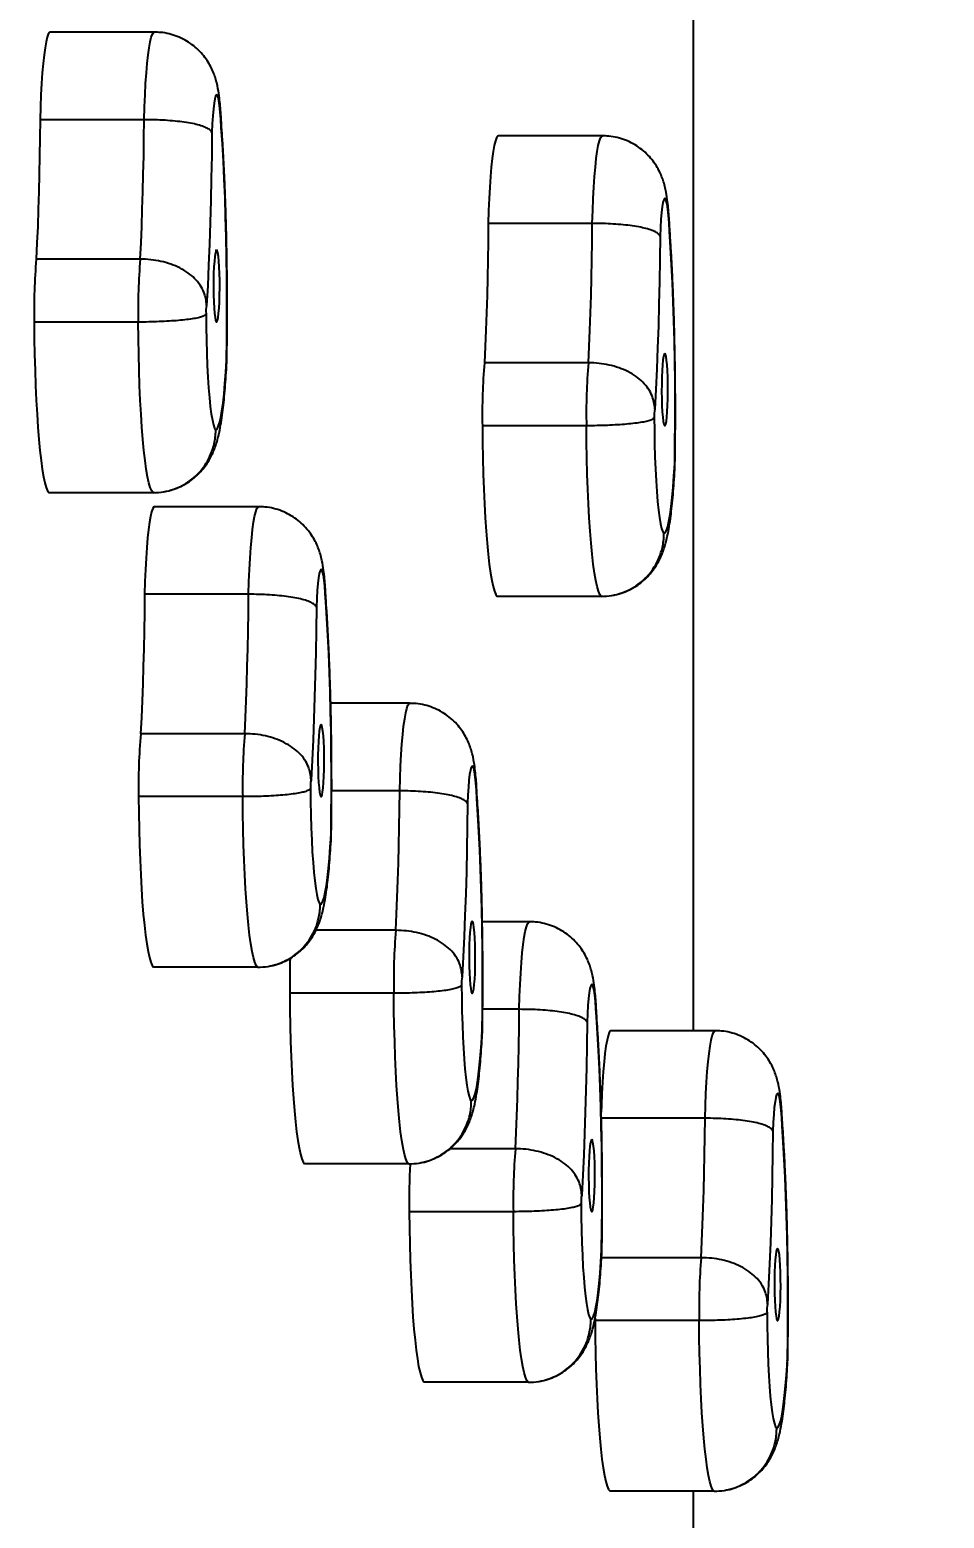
# Model space of a CAD drawing. Header units: millimetres. Extents: x -5052 to 3913, y -2721 to 2583.
# Drawn here: x 2254.9 to 2473.8, y -393.8 to -37.4 of the extents above; entities that cross this region are included whole.
import ezdxf

# ---------------------------------------------------------------- set-up
doc = ezdxf.new("R2010")
doc.units = ezdxf.units.MM
for name, color, linetype in [('DIKOM_ОБЪЕКТ', 7, 'Continuous'), ('DIKOM_РАЗМЕР_ЗОНА', 7, 'Continuous'), ('DIKOM_РАЗМЕР_ОБЪЕКТА', 7, 'Continuous')]:
    doc.layers.add(name, color=color, linetype=linetype)
doc.styles.add('style1', font='arial.ttf', dxfattribs={"width": 0.8})
doc.dimstyles.new('1-50', dxfattribs={"dimtxt": 300, "dimasz": 200, "dimexe": 100, "dimexo": 0, "dimgap": 100, "dimtad": 1, "dimdec": 0, "dimtxsty": 'style1', "dimcen": 0, "dimclrd": 7, "dimclre": 7, "dimadec": 1, "dimazin": 2, "dimtfac": 1, "dimtdec": 0, "dimtmove": 0, "dimatfit": 3, "dimfxl": 0, "dimlwd": 25, "dimlwe": 18, "dimarcsym": 0})

# ---------------------------------------------------------------- blocks, each defined once
blk = doc.blocks.new('*D2')
at = {"layer": 'Defpoints', "color": 0, "transparency": 16777216}
for p in [(455.84, 1082.67), (2412.71, -630.26), (3072.2, -630.26)]:
    blk.add_point(p, dxfattribs=at)
at = {"layer": 'DIKOM_РАЗМЕР_ОБЪЕКТА', "color": 7, "lineweight": 18, "transparency": 16777216}
for p, q in [((455.84, 1082.67), (3172.2, 1082.67)), ((2412.71, -630.26), (3172.2, -630.26))]:
    blk.add_line(p, q, dxfattribs=at)
at = {"layer": 'DIKOM_РАЗМЕР_ОБЪЕКТА', "color": 7, "lineweight": 25, "transparency": 16777216}
blk.add_line((3072.2, 882.67), (3072.2, -430.26), dxfattribs=at)
at = {"layer": 'DIKOM_РАЗМЕР_ОБЪЕКТА', "color": 7, "transparency": 16777216}
for points in [[(3038.87, 882.67), (3105.54, 882.67), (3072.2, 1082.67)], [(3038.87, -430.26), (3105.54, -430.26), (3072.2, -630.26)]]:
    blk.add_solid(points, dxfattribs=at)
at = {"layer": 'DIKOM_РАЗМЕР_ОБЪЕКТА', "color": 0, "transparency": 16777216, "insert": (2819.03, 226.21), "char_height": 300, "attachment_point": 5, "rotation": 90, "style": 'style1'}
blk.add_mtext('1700', dxfattribs=at)
blk = doc.blocks.new('*D3')
at = {"layer": 'Defpoints', "color": 0, "transparency": 16777216}
for p in [(-4246.91, 762.04), (3912.71, 255.47), (3912.71, -2621.25)]:
    blk.add_point(p, dxfattribs=at)
at = {"layer": 'DIKOM_РАЗМЕР_ЗОНА', "color": 7, "lineweight": 18, "transparency": 16777216}
for p, q in [((-4246.91, 762.04), (-4246.91, -2721.25)), ((3912.71, 255.47), (3912.71, -2721.25))]:
    blk.add_line(p, q, dxfattribs=at)
at = {"layer": 'DIKOM_РАЗМЕР_ЗОНА', "color": 7, "lineweight": 25, "transparency": 16777216}
blk.add_line((-4046.91, -2621.25), (3712.71, -2621.25), dxfattribs=at)
at = {"layer": 'DIKOM_РАЗМЕР_ЗОНА', "color": 7, "transparency": 16777216}
for points in [[(-4046.91, -2587.91), (-4046.91, -2654.58), (-4246.91, -2621.25)], [(3712.71, -2587.91), (3712.71, -2654.58), (3912.71, -2621.25)]]:
    blk.add_solid(points, dxfattribs=at)
at = {"layer": 'DIKOM_РАЗМЕР_ЗОНА', "color": 0, "transparency": 16777216, "insert": (-167.1, -2368.08), "char_height": 300, "attachment_point": 5, "style": 'style1'}
blk.add_mtext('8160', dxfattribs=at)

msp = doc.modelspace()

# ---------------------------------------------------------------- linework, layer by layer
at = {"layer": 'DIKOM_ОБЪЕКТ'}
for p, q in [((2413.79, -277.07), (2413.79, 0.2)), ((2284.74, -37.93), (2259.83, -37.93)), ((2282.31, -58.89), (2257.4, -58.89)), ((2392.01, -62.76), (2367.1, -62.76)), ((2389.58, -83.72), (2364.67, -83.72)), ((2281.38, -92.29), (2256.48, -92.29)), ((2280.9, -107.36), (2255.99, -107.36)), ((2388.65, -117.12), (2363.75, -117.12)), ((2388.17, -132.19), (2363.27, -132.19)), ((2284.47, -148.22), (2259.56, -148.22)), ((2284.5, -148.18), (2284.94, -148.18)), ((2309.74, -151.59), (2284.84, -151.59)), ((2307.31, -172.55), (2282.41, -172.55)), ((2391.74, -173.06), (2366.83, -173.06)), ((2391.78, -173.02), (2392.21, -173.02)), ((2345.91, -198.67), (2326.97, -198.67)), ((2306.39, -205.95), (2281.48, -205.95)), ((2343.48, -219.64), (2327.2, -219.64)), ((2305.9, -221.02), (2281, -221.02)), ((2342.55, -253.03), (2323.43, -253.03)), ((2374.52, -250.98), (2363.24, -250.98)), ((2309.47, -261.89), (2284.57, -261.89)), ((2309.51, -261.84), (2309.95, -261.84)), ((2342.07, -268.11), (2317.16, -268.11)), ((2372.09, -271.95), (2363.33, -271.95)), ((2419, -277.07), (2394.09, -277.07)), ((2416.57, -298.04), (2391.66, -298.04)), ((2371.17, -305.34), (2355.51, -305.34)), ((2345.64, -308.97), (2320.73, -308.97)), ((2345.67, -308.93), (2346.11, -308.93)), ((2370.68, -320.42), (2345.78, -320.42)), ((2415.64, -331.43), (2391.79, -331.43)), ((2390.24, -345.93), (2390.25, -346.51)), ((2415.16, -346.51), (2390.25, -346.51)), ((2374.25, -361.28), (2349.35, -361.28)), ((2374.29, -361.24), (2374.73, -361.24)), ((2418.72, -387.37), (2393.82, -387.37)), ((2413.79, -558.81), (2413.79, -387.37)), ((2418.76, -387.33), (2419.2, -387.33))]:
    msp.add_line(p, q, dxfattribs=at)
at = {"layer": 'DIKOM_ОБЪЕКТ', "flags": 128}
for points in [[(2259.83, -37.93), (2259.66, -37.99), (2259.38, -38.39), (2259.11, -39.14), (2258.84, -40.23), (2258.59, -41.65), (2258.36, -43.38), (2258.14, -45.4), (2257.94, -47.69), (2257.77, -50.22), (2257.62, -52.95), (2257.5, -55.85), (2257.4, -58.89)], [(2282.31, -58.89), (2282.4, -55.85), (2282.52, -52.95), (2282.67, -50.22), (2282.85, -47.69), (2283.04, -45.4), (2283.26, -43.38), (2283.5, -41.65), (2283.75, -40.23), (2284.01, -39.14), (2284.29, -38.39), (2284.57, -37.99), (2284.74, -37.93)], [(2300.77, -60.73), (2300.67, -58.74), (2300.54, -56.98), (2300.38, -55.49), (2300.21, -54.32), (2300.02, -53.49), (2299.82, -53.02), (2299.62, -52.94), (2299.42, -53.24), (2299.23, -53.92), (2299.05, -54.95), (2298.88, -56.31), (2298.74, -57.96), (2298.63, -59.86), (2298.54, -61.95)], [(2257.4, -58.89), (2257.36, -63.28), (2257.3, -67.64), (2257.21, -71.94), (2257.1, -76.19), (2256.98, -80.36), (2256.83, -84.44), (2256.66, -88.42), (2256.48, -92.29)], [(2281.38, -92.29), (2281.57, -88.42), (2281.74, -84.44), (2281.88, -80.36), (2282.01, -76.19), (2282.12, -71.94), (2282.2, -67.64), (2282.27, -63.28), (2282.31, -58.89)], [(2298.54, -61.95), (2298.48, -67.45), (2298.38, -72.89), (2298.26, -78.26), (2298.12, -83.54), (2297.94, -88.71), (2297.74, -93.76), (2297.52, -98.66), (2297.26, -103.39)], [(2302.04, -116.48), (2302.1, -111.57), (2302.13, -106.63), (2302.13, -101.67), (2302.1, -96.73), (2302.04, -91.82), (2301.95, -86.98), (2301.82, -82.24), (2301.67, -77.6), (2301.49, -73.11), (2301.28, -68.79), (2301.04, -64.65), (2300.77, -60.73)], [(2367.1, -62.76), (2366.93, -62.82), (2366.65, -63.22), (2366.38, -63.97), (2366.12, -65.06), (2365.86, -66.48), (2365.63, -68.21), (2365.41, -70.24), (2365.21, -72.52), (2365.04, -75.05), (2364.89, -77.78), (2364.77, -80.68), (2364.67, -83.72)], [(2389.58, -83.72), (2389.67, -80.68), (2389.79, -77.78), (2389.94, -75.05), (2390.12, -72.52), (2390.31, -70.24), (2390.53, -68.21), (2390.77, -66.48), (2391.02, -65.06), (2391.29, -63.97), (2391.56, -63.22), (2391.84, -62.82), (2392.01, -62.76)], [(2408.05, -85.56), (2407.94, -83.58), (2407.81, -81.81), (2407.66, -80.32), (2407.48, -79.15), (2407.29, -78.32), (2407.1, -77.86), (2406.89, -77.77), (2406.69, -78.08), (2406.5, -78.75), (2406.32, -79.78), (2406.16, -81.14), (2406.01, -82.8), (2405.9, -84.69), (2405.81, -86.78)], [(2364.67, -83.72), (2364.63, -88.11), (2364.57, -92.47), (2364.48, -96.77), (2364.38, -101.02), (2364.25, -105.19), (2364.1, -109.27), (2363.94, -113.25), (2363.75, -117.12)], [(2388.65, -117.12), (2388.84, -113.25), (2389.01, -109.27), (2389.15, -105.19), (2389.28, -101.02), (2389.39, -96.77), (2389.47, -92.47), (2389.54, -88.11), (2389.58, -83.72)], [(2405.81, -86.78), (2405.75, -92.28), (2405.65, -97.72), (2405.54, -103.09), (2405.39, -108.37), (2405.21, -113.54), (2405.01, -118.59), (2404.79, -123.49), (2404.54, -128.23)], [(2409.31, -141.31), (2409.37, -136.4), (2409.41, -131.46), (2409.41, -126.5), (2409.38, -121.56), (2409.31, -116.66), (2409.22, -111.82), (2409.1, -107.07), (2408.94, -102.44), (2408.76, -97.95), (2408.55, -93.62), (2408.31, -89.49), (2408.05, -85.56)], [(2299.66, -90.1), (2299.51, -90.27), (2299.36, -90.79), (2299.23, -91.64), (2299.12, -92.78), (2299.02, -94.16), (2298.95, -95.73), (2298.92, -97.42), (2298.91, -99.16), (2298.93, -100.88), (2298.98, -102.52), (2299.07, -104), (2299.17, -105.27), (2299.29, -106.26), (2299.43, -106.95), (2299.58, -107.3), (2299.74, -107.3), (2299.88, -106.95), (2300.02, -106.26), (2300.15, -105.27), (2300.25, -104), (2300.33, -102.52), (2300.39, -100.88), (2300.41, -99.16), (2300.4, -97.42), (2300.36, -95.73), (2300.3, -94.16), (2300.2, -92.78), (2300.09, -91.64), (2299.96, -90.79), (2299.81, -90.27), (2299.66, -90.1)], [(2297.14, -105.34), (2297.17, -108.56), (2297.22, -111.73), (2297.31, -114.81), (2297.42, -117.76), (2297.57, -120.55), (2297.74, -123.13), (2297.93, -125.47), (2298.15, -127.56), (2298.38, -129.35), (2298.64, -130.83), (2298.9, -131.97), (2299.17, -132.78), (2299.45, -133.22)], [(2255.99, -107.36), (2256.03, -111.28), (2256.1, -115.14), (2256.2, -118.92), (2256.33, -122.58), (2256.48, -126.1), (2256.67, -129.44), (2256.88, -132.57), (2257.11, -135.48), (2257.36, -138.14), (2257.64, -140.53), (2257.93, -142.63), (2258.23, -144.41), (2258.55, -145.88), (2258.88, -147), (2259.22, -147.79), (2259.56, -148.22)], [(2284.47, -148.22), (2284.12, -147.79), (2283.79, -147), (2283.46, -145.88), (2283.14, -144.41), (2282.83, -142.63), (2282.54, -140.53), (2282.27, -138.14), (2282.01, -135.48), (2281.78, -132.57), (2281.57, -129.44), (2281.39, -126.1), (2281.23, -122.58), (2281.1, -118.92), (2281.01, -115.14), (2280.94, -111.28), (2280.9, -107.36)], [(2299.45, -133.22), (2299.76, -132.99), (2300.07, -132.41), (2300.36, -131.49), (2300.65, -130.22), (2300.93, -128.63), (2301.19, -126.74), (2301.44, -124.55), (2301.66, -122.09), (2301.86, -119.39), (2302.04, -116.48)], [(2406.93, -114.93), (2406.78, -115.1), (2406.63, -115.63), (2406.5, -116.47), (2406.39, -117.61), (2406.29, -118.99), (2406.23, -120.56), (2406.19, -122.25), (2406.18, -123.99), (2406.2, -125.72), (2406.26, -127.35), (2406.34, -128.83), (2406.44, -130.1), (2406.57, -131.1), (2406.71, -131.78), (2406.86, -132.14), (2407.01, -132.14), (2407.16, -131.78), (2407.3, -131.1), (2407.42, -130.1), (2407.53, -128.83), (2407.61, -127.35), (2407.66, -125.72), (2407.68, -123.99), (2407.67, -122.25), (2407.64, -120.56), (2407.57, -118.99), (2407.48, -117.61), (2407.36, -116.47), (2407.23, -115.63), (2407.08, -115.1), (2406.93, -114.93)], [(2404.41, -130.17), (2404.44, -133.39), (2404.49, -136.56), (2404.58, -139.65), (2404.7, -142.6), (2404.84, -145.38), (2405.01, -147.96), (2405.21, -150.31), (2405.42, -152.39), (2405.66, -154.18), (2405.91, -155.66), (2406.17, -156.8), (2406.44, -157.61), (2406.72, -158.05)], [(2363.27, -132.19), (2363.3, -136.11), (2363.37, -139.98), (2363.47, -143.75), (2363.6, -147.42), (2363.76, -150.93), (2363.94, -154.27), (2364.15, -157.41), (2364.38, -160.32), (2364.63, -162.98), (2364.91, -165.36), (2365.2, -167.46), (2365.5, -169.24), (2365.82, -170.71), (2366.15, -171.84), (2366.49, -172.62), (2366.83, -173.06)], [(2391.74, -173.06), (2391.4, -172.62), (2391.06, -171.84), (2390.73, -170.71), (2390.41, -169.24), (2390.1, -167.46), (2389.81, -165.36), (2389.54, -162.98), (2389.28, -160.32), (2389.05, -157.41), (2388.84, -154.27), (2388.66, -150.93), (2388.5, -147.42), (2388.38, -143.75), (2388.28, -139.98), (2388.21, -136.11), (2388.17, -132.19)], [(2406.72, -158.05), (2407.03, -157.83), (2407.34, -157.25), (2407.64, -156.32), (2407.93, -155.05), (2408.2, -153.47), (2408.46, -151.57), (2408.71, -149.38), (2408.93, -146.92), (2409.13, -144.22), (2409.31, -141.31)], [(2284.84, -151.59), (2284.67, -151.65), (2284.39, -152.05), (2284.11, -152.8), (2283.85, -153.89), (2283.6, -155.31), (2283.36, -157.04), (2283.14, -159.06), (2282.95, -161.35), (2282.77, -163.88), (2282.62, -166.61), (2282.5, -169.51), (2282.41, -172.55)], [(2307.31, -172.55), (2307.41, -169.51), (2307.53, -166.61), (2307.68, -163.88), (2307.85, -161.35), (2308.05, -159.06), (2308.27, -157.04), (2308.5, -155.31), (2308.76, -153.89), (2309.02, -152.8), (2309.29, -152.05), (2309.57, -151.65), (2309.74, -151.59)], [(2325.78, -174.39), (2325.68, -172.4), (2325.54, -170.64), (2325.39, -169.15), (2325.22, -167.98), (2325.03, -167.15), (2324.83, -166.68), (2324.63, -166.6), (2324.43, -166.9), (2324.23, -167.58), (2324.05, -168.61), (2323.89, -169.97), (2323.75, -171.62), (2323.63, -173.52), (2323.54, -175.61)], [(2282.41, -172.55), (2282.37, -176.94), (2282.3, -181.3), (2282.22, -185.6), (2282.11, -189.85), (2281.98, -194.02), (2281.84, -198.1), (2281.67, -202.08), (2281.48, -205.95)], [(2306.39, -205.95), (2306.57, -202.08), (2306.74, -198.1), (2306.89, -194.02), (2307.01, -189.85), (2307.12, -185.6), (2307.21, -181.3), (2307.27, -176.94), (2307.31, -172.55)], [(2327.04, -230.14), (2327.11, -225.23), (2327.14, -220.29), (2327.14, -215.33), (2327.11, -210.39), (2327.05, -205.48), (2326.95, -200.64), (2326.83, -195.9), (2326.68, -191.26), (2326.49, -186.77), (2326.28, -182.45), (2326.04, -178.32), (2325.78, -174.39)], [(2323.54, -175.61), (2323.48, -181.11), (2323.39, -186.55), (2323.27, -191.92), (2323.12, -197.2), (2322.95, -202.37), (2322.75, -207.42), (2322.52, -212.32), (2322.27, -217.05)], [(2343.48, -219.64), (2343.57, -216.6), (2343.69, -213.7), (2343.84, -210.96), (2344.02, -208.44), (2344.21, -206.15), (2344.43, -204.13), (2344.67, -202.4), (2344.92, -200.98), (2345.18, -199.89), (2345.46, -199.14), (2345.74, -198.74), (2345.91, -198.67)], [(2324.67, -203.76), (2324.51, -203.93), (2324.37, -204.45), (2324.24, -205.3), (2324.12, -206.44), (2324.03, -207.82), (2323.96, -209.39), (2323.92, -211.08), (2323.91, -212.82), (2323.94, -214.54), (2323.99, -216.18), (2324.07, -217.66), (2324.18, -218.93), (2324.3, -219.93), (2324.44, -220.61), (2324.59, -220.96), (2324.74, -220.96), (2324.89, -220.61), (2325.03, -219.93), (2325.16, -218.93), (2325.26, -217.66), (2325.34, -216.18), (2325.39, -214.54), (2325.42, -212.82), (2325.41, -211.08), (2325.37, -209.39), (2325.3, -207.82), (2325.21, -206.44), (2325.09, -205.3), (2324.96, -204.45), (2324.82, -203.93), (2324.67, -203.76)], [(2361.95, -221.48), (2361.84, -219.49), (2361.71, -217.73), (2361.56, -216.24), (2361.38, -215.06), (2361.19, -214.23), (2360.99, -213.77), (2360.79, -213.69), (2360.59, -213.99), (2360.4, -214.67), (2360.22, -215.7), (2360.05, -217.06), (2359.91, -218.71), (2359.8, -220.61), (2359.71, -222.7)], [(2322.15, -219), (2322.17, -222.22), (2322.23, -225.39), (2322.31, -228.47), (2322.43, -231.42), (2322.57, -234.21), (2322.74, -236.79), (2322.94, -239.13), (2323.15, -241.22), (2323.39, -243.01), (2323.64, -244.49), (2323.9, -245.63), (2324.18, -246.44), (2324.46, -246.88)], [(2342.55, -253.03), (2342.74, -249.17), (2342.91, -245.19), (2343.05, -241.1), (2343.18, -236.93), (2343.29, -232.69), (2343.37, -228.38), (2343.44, -224.03), (2343.48, -219.64)], [(2281, -221.02), (2281.04, -224.94), (2281.11, -228.81), (2281.21, -232.58), (2281.33, -236.24), (2281.49, -239.76), (2281.67, -243.1), (2281.88, -246.24), (2282.11, -249.15), (2282.37, -251.8), (2282.64, -254.19), (2282.93, -256.29), (2283.24, -258.07), (2283.56, -259.54), (2283.89, -260.67), (2284.22, -261.45), (2284.57, -261.89)], [(2309.47, -261.89), (2309.13, -261.45), (2308.79, -260.67), (2308.46, -259.54), (2308.14, -258.07), (2307.84, -256.29), (2307.55, -254.19), (2307.27, -251.8), (2307.02, -249.15), (2306.79, -246.24), (2306.58, -243.1), (2306.39, -239.76), (2306.24, -236.24), (2306.11, -232.58), (2306.01, -228.81), (2305.94, -224.94), (2305.9, -221.02)], [(2359.71, -222.7), (2359.65, -228.2), (2359.55, -233.64), (2359.43, -239.01), (2359.29, -244.29), (2359.11, -249.46), (2358.91, -254.5), (2358.69, -259.4), (2358.44, -264.14)], [(2363.21, -277.22), (2363.27, -272.32), (2363.31, -267.38), (2363.31, -262.42), (2363.28, -257.48), (2363.21, -252.57), (2363.12, -247.73), (2363, -242.98), (2362.84, -238.35), (2362.66, -233.86), (2362.45, -229.54), (2362.21, -225.4), (2361.95, -221.48)], [(2324.46, -246.88), (2324.77, -246.65), (2325.07, -246.07), (2325.37, -245.15), (2325.66, -243.88), (2325.94, -242.29), (2326.2, -240.4), (2326.44, -238.21), (2326.67, -235.75), (2326.87, -233.05), (2327.04, -230.14)], [(2360.83, -250.84), (2360.68, -251.02), (2360.53, -251.54), (2360.4, -252.39), (2360.29, -253.53), (2360.19, -254.91), (2360.13, -256.47), (2360.09, -258.16), (2360.08, -259.91), (2360.1, -261.63), (2360.16, -263.27), (2360.24, -264.75), (2360.34, -266.01), (2360.47, -267.01), (2360.61, -267.7), (2360.75, -268.05), (2360.91, -268.05), (2361.06, -267.7), (2361.2, -267.01), (2361.32, -266.01), (2361.43, -264.75), (2361.51, -263.27), (2361.56, -261.63), (2361.58, -259.91), (2361.57, -258.16), (2361.54, -256.47), (2361.47, -254.91), (2361.38, -253.53), (2361.26, -252.39), (2361.13, -251.54), (2360.98, -251.02), (2360.83, -250.84)], [(2372.09, -271.95), (2372.19, -268.91), (2372.31, -266.01), (2372.46, -263.28), (2372.63, -260.75), (2372.83, -258.46), (2373.05, -256.44), (2373.28, -254.71), (2373.53, -253.29), (2373.8, -252.2), (2374.07, -251.45), (2374.35, -251.05), (2374.52, -250.98)], [(2358.31, -266.08), (2358.34, -269.31), (2358.39, -272.48), (2358.48, -275.56), (2358.6, -278.51), (2358.74, -281.29), (2358.91, -283.88), (2359.1, -286.22), (2359.32, -288.3), (2359.56, -290.09), (2359.81, -291.57), (2360.07, -292.72), (2360.34, -293.52), (2360.62, -293.97)], [(2390.56, -273.79), (2390.46, -271.8), (2390.32, -270.04), (2390.17, -268.55), (2390, -267.38), (2389.81, -266.54), (2389.61, -266.08), (2389.41, -266), (2389.21, -266.3), (2389.01, -266.98), (2388.83, -268.01), (2388.67, -269.37), (2388.53, -271.02), (2388.41, -272.92), (2388.32, -275.01)], [(2317.16, -268.11), (2317.2, -272.03), (2317.27, -275.89), (2317.37, -279.67), (2317.5, -283.33), (2317.66, -286.85), (2317.84, -290.18), (2318.05, -293.32), (2318.28, -296.23), (2318.53, -298.89), (2318.81, -301.28), (2319.1, -303.37), (2319.4, -305.16), (2319.72, -306.62), (2320.05, -307.75), (2320.39, -308.54), (2320.73, -308.97)], [(2345.64, -308.97), (2345.29, -308.54), (2344.96, -307.75), (2344.63, -306.62), (2344.31, -305.16), (2344, -303.37), (2343.71, -301.28), (2343.44, -298.89), (2343.18, -296.23), (2342.95, -293.32), (2342.74, -290.18), (2342.56, -286.85), (2342.4, -283.33), (2342.28, -279.67), (2342.18, -275.89), (2342.11, -272.03), (2342.07, -268.11)], [(2371.17, -305.34), (2371.35, -301.48), (2371.52, -297.5), (2371.67, -293.41), (2371.79, -289.24), (2371.9, -285), (2371.99, -280.69), (2372.05, -276.34), (2372.09, -271.95)], [(2391.82, -329.53), (2391.89, -324.63), (2391.92, -319.69), (2391.92, -314.73), (2391.89, -309.79), (2391.83, -304.88), (2391.73, -300.04), (2391.61, -295.29), (2391.46, -290.66), (2391.27, -286.17), (2391.06, -281.85), (2390.82, -277.71), (2390.56, -273.79)], [(2360.62, -293.97), (2360.93, -293.74), (2361.24, -293.16), (2361.54, -292.23), (2361.83, -290.97), (2362.1, -289.38), (2362.36, -287.48), (2362.61, -285.3), (2362.83, -282.84), (2363.03, -280.14), (2363.21, -277.22)], [(2388.32, -275.01), (2388.26, -280.51), (2388.17, -285.95), (2388.05, -291.32), (2387.9, -296.6), (2387.73, -301.77), (2387.53, -306.82), (2387.3, -311.71), (2387.05, -316.45)], [(2394.09, -277.07), (2393.92, -277.14), (2393.64, -277.54), (2393.37, -278.29), (2393.1, -279.38), (2392.85, -280.8), (2392.61, -282.53), (2392.4, -284.55), (2392.2, -286.84), (2392.02, -289.36), (2391.88, -292.1), (2391.75, -295), (2391.7, -296.57)], [(2416.57, -298.04), (2416.66, -295), (2416.78, -292.1), (2416.93, -289.36), (2417.1, -286.84), (2417.3, -284.55), (2417.52, -282.53), (2417.76, -280.8), (2418.01, -279.38), (2418.27, -278.29), (2418.55, -277.54), (2418.82, -277.14), (2419, -277.07)], [(2435.03, -299.88), (2434.93, -297.89), (2434.8, -296.13), (2434.64, -294.64), (2434.47, -293.46), (2434.28, -292.63), (2434.08, -292.17), (2433.88, -292.09), (2433.68, -292.39), (2433.49, -293.07), (2433.31, -294.1), (2433.14, -295.46), (2433, -297.11), (2432.88, -299.01), (2432.8, -301.1)], [(2415.64, -331.43), (2415.83, -327.57), (2415.99, -323.59), (2416.14, -319.5), (2416.27, -315.33), (2416.37, -311.09), (2416.46, -306.78), (2416.52, -302.43), (2416.57, -298.04)], [(2432.8, -301.1), (2432.73, -306.6), (2432.64, -312.04), (2432.52, -317.41), (2432.37, -322.69), (2432.2, -327.86), (2432, -332.9), (2431.77, -337.8), (2431.52, -342.54)], [(2436.3, -355.62), (2436.36, -350.72), (2436.39, -345.78), (2436.39, -340.82), (2436.36, -335.88), (2436.3, -330.97), (2436.21, -326.13), (2436.08, -321.38), (2435.93, -316.75), (2435.75, -312.26), (2435.53, -307.94), (2435.3, -303.8), (2435.03, -299.88)], [(2389.44, -303.15), (2389.29, -303.33), (2389.15, -303.85), (2389.02, -304.7), (2388.9, -305.84), (2388.81, -307.22), (2388.74, -308.78), (2388.7, -310.47), (2388.69, -312.22), (2388.72, -313.94), (2388.77, -315.58), (2388.85, -317.06), (2388.96, -318.33), (2389.08, -319.32), (2389.22, -320.01), (2389.37, -320.36), (2389.52, -320.36), (2389.67, -320.01), (2389.81, -319.32), (2389.93, -318.33), (2390.04, -317.06), (2390.12, -315.58), (2390.17, -313.94), (2390.2, -312.22), (2390.19, -310.47), (2390.15, -308.78), (2390.08, -307.22), (2389.99, -305.84), (2389.87, -304.7), (2389.74, -303.85), (2389.6, -303.33), (2389.44, -303.15)], [(2345.78, -320.42), (2345.82, -324.34), (2345.89, -328.2), (2345.98, -331.98), (2346.11, -335.64), (2346.27, -339.16), (2346.45, -342.5), (2346.66, -345.63), (2346.89, -348.54), (2347.15, -351.2), (2347.42, -353.59), (2347.71, -355.68), (2348.02, -357.47), (2348.34, -358.93), (2348.67, -360.06), (2349, -360.85), (2349.35, -361.28)], [(2374.25, -361.28), (2373.91, -360.85), (2373.57, -360.06), (2373.24, -358.93), (2372.92, -357.47), (2372.62, -355.68), (2372.32, -353.59), (2372.05, -351.2), (2371.8, -348.54), (2371.57, -345.63), (2371.36, -342.5), (2371.17, -339.16), (2371.02, -335.64), (2370.89, -331.98), (2370.79, -328.2), (2370.72, -324.34), (2370.68, -320.42)], [(2386.93, -318.39), (2386.95, -321.62), (2387.01, -324.79), (2387.09, -327.87), (2387.21, -330.82), (2387.35, -333.61), (2387.52, -336.19), (2387.72, -338.53), (2387.93, -340.61), (2388.17, -342.4), (2388.42, -343.88), (2388.68, -345.03), (2388.96, -345.83), (2389.24, -346.28)], [(2389.24, -346.28), (2389.55, -346.05), (2389.85, -345.47), (2390.15, -344.55), (2390.44, -343.28), (2390.72, -341.69), (2390.98, -339.79), (2391.22, -337.61), (2391.45, -335.15), (2391.65, -332.45), (2391.82, -329.53)], [(2433.92, -329.24), (2433.77, -329.42), (2433.62, -329.94), (2433.49, -330.79), (2433.37, -331.93), (2433.28, -333.31), (2433.21, -334.87), (2433.18, -336.56), (2433.17, -338.31), (2433.19, -340.03), (2433.24, -341.67), (2433.32, -343.15), (2433.43, -344.41), (2433.55, -345.41), (2433.69, -346.1), (2433.84, -346.45), (2433.99, -346.45), (2434.14, -346.1), (2434.28, -345.41), (2434.41, -344.41), (2434.51, -343.15), (2434.59, -341.67), (2434.65, -340.03), (2434.67, -338.31), (2434.66, -336.56), (2434.62, -334.87), (2434.56, -333.31), (2434.46, -331.93), (2434.35, -330.79), (2434.22, -329.94), (2434.07, -329.42), (2433.92, -329.24)], [(2431.4, -344.48), (2431.42, -347.71), (2431.48, -350.88), (2431.57, -353.96), (2431.68, -356.91), (2431.83, -359.69), (2432, -362.28), (2432.19, -364.62), (2432.41, -366.7), (2432.64, -368.49), (2432.89, -369.97), (2433.16, -371.12), (2433.43, -371.92), (2433.71, -372.37)], [(2390.25, -346.51), (2390.29, -350.43), (2390.36, -354.29), (2390.46, -358.07), (2390.59, -361.73), (2390.74, -365.25), (2390.93, -368.58), (2391.13, -371.72), (2391.37, -374.63), (2391.62, -377.29), (2391.89, -379.68), (2392.19, -381.77), (2392.49, -383.56), (2392.81, -385.02), (2393.14, -386.15), (2393.48, -386.94), (2393.82, -387.37)], [(2418.72, -387.37), (2418.38, -386.94), (2418.05, -386.15), (2417.72, -385.02), (2417.4, -383.56), (2417.09, -381.77), (2416.8, -379.68), (2416.52, -377.29), (2416.27, -374.63), (2416.04, -371.72), (2415.83, -368.58), (2415.65, -365.25), (2415.49, -361.73), (2415.36, -358.07), (2415.26, -354.29), (2415.19, -350.43), (2415.16, -346.51)], [(2433.71, -372.37), (2434.02, -372.14), (2434.32, -371.56), (2434.62, -370.63), (2434.91, -369.37), (2435.19, -367.78), (2435.45, -365.88), (2435.7, -363.7), (2435.92, -361.24), (2436.12, -358.54), (2436.3, -355.62)]]:
    msp.add_lwpolyline(points, dxfattribs=at)
at = {"layer": 'DIKOM_ОБЪЕКТ'}
for centre, radius, start, end in [((2398.57, -104.4), 142.6, 175.1262, 181.1885), ((2423.76, -104.41), 142.89, 175.1323, 181.1824), ((2302.19, -104.68), 5.09, 165.357, 187.3937), ((2505.84, -129.23), 142.6, 175.1262, 181.1885), ((2531.03, -129.24), 142.89, 175.1323, 181.1824), ((2409.46, -129.51), 5.09, 165.3572, 187.3935), ((2423.69, -218.07), 142.72, 175.1287, 181.186), ((2448.68, -218.07), 142.81, 175.1287, 181.1823), ((2327.19, -218.34), 5.09, 165.357, 187.3936), ((2484.76, -265.15), 142.72, 175.1287, 181.186), ((2496.37, -265.5), 179.22, 178.136, 180.8347), ((2363.36, -265.43), 5.09, 165.3572, 187.3936), ((2513.26, -317.46), 142.6, 175.1262, 181.1885), ((2513.02, -317.74), 167.27, 176.9808, 180.9169), ((2391.97, -317.74), 5.09, 165.357, 187.3937), ((2557.73, -343.55), 142.6, 175.1262, 181.1885), ((2436.43, -343.83), 5.08, 165.3092, 187.4136)]:
    msp.add_arc(centre, radius, start, end, dxfattribs=at)
for points, knots in [([(2300.81, -59.93), (2300.8, -59.68), (2300.75, -58.7), (2300.66, -57.06), (2300.49, -55.05), (2300.26, -52.98), (2299.96, -51.14), (2299.53, -49.4), (2299.06, -47.98), (2298.46, -46.56), (2297.64, -45.08), (2296.59, -43.59), (2295.31, -42.18), (2293.81, -40.89), (2292.11, -39.8), (2290.26, -38.92), (2288.3, -38.31), (2286.44, -37.96), (2285.25, -37.96), (2284.74, -37.96)], [0, 0, 0, 0, 0.023907, 0.093911, 0.166385, 0.245083, 0.342541, 0.400554, 0.447663, 0.495761, 0.547128, 0.60163, 0.658246, 0.716323, 0.775414, 0.83514, 0.895251, 0.955616, 1, 1, 1, 1]), ([(2298.54, -61.95), (2298.54, -61.95), (2298.44, -61.68), (2298.05, -61.24), (2296.96, -60.68), (2295.61, -60.22), (2293.92, -59.82), (2291.95, -59.49), (2289.72, -59.22), (2287.35, -59.04), (2284.84, -58.92), (2283.16, -58.9), (2282.31, -58.89)], [0, 0, 0, 0, 0.0020431, 0.1451464, 0.2509354, 0.3597655, 0.4650914, 0.5734379, 0.6785525, 0.7866998, 0.8918235, 1, 1, 1, 1]), ([(2300.72, -59.93), (2300.76, -60.19), (2300.81, -60.45), (2300.78, -60.72), (2300.77, -60.73)], [0, 0, 0, 0, 0.96541, 1, 1, 1, 1]), ([(2302.09, -116.96), (2302.09, -116.93), (2302.11, -115.36), (2302.16, -112.21), (2302.19, -107.51), (2302.2, -102.8), (2302.18, -98.09), (2302.13, -93.4), (2302.05, -88.76), (2301.95, -84.19), (2301.82, -79.7), (2301.66, -75.31), (2301.47, -71.04), (2301.26, -66.92), (2301.04, -63.15), (2300.88, -60.85), (2300.8, -59.8)], [0, 0, 0, 0, 0.001478, 0.07909, 0.156671, 0.234225, 0.311775, 0.389335, 0.466925, 0.544568, 0.622287, 0.700113, 0.77808, 0.856234, 0.934633, 1, 1, 1, 1]), ([(2408.08, -84.76), (2408.07, -84.51), (2408.03, -83.53), (2407.93, -81.89), (2407.76, -79.88), (2407.53, -77.81), (2407.23, -75.97), (2406.8, -74.23), (2406.33, -72.81), (2405.73, -71.39), (2404.92, -69.91), (2403.87, -68.42), (2402.58, -67.01), (2401.08, -65.72), (2399.38, -64.63), (2397.54, -63.75), (2395.57, -63.14), (2393.71, -62.79), (2392.52, -62.79), (2392.01, -62.79)], [0, 0, 0, 0, 0.023906, 0.093909, 0.166384, 0.245083, 0.342541, 0.400552, 0.447666, 0.49576, 0.547126, 0.601629, 0.658245, 0.716323, 0.775413, 0.835139, 0.895251, 0.955616, 1, 1, 1, 1]), ([(2405.81, -86.78), (2405.81, -86.78), (2405.71, -86.52), (2405.32, -86.08), (2404.23, -85.51), (2402.89, -85.05), (2401.19, -84.65), (2399.22, -84.32), (2397, -84.06), (2394.62, -83.87), (2392.11, -83.75), (2390.43, -83.73), (2389.58, -83.72)], [0, 0, 0, 0, 0.002043, 0.145149, 0.250938, 0.359766, 0.465092, 0.57344, 0.678552, 0.786721, 0.891824, 1, 1, 1, 1]), ([(2407.99, -84.76), (2408.04, -85.02), (2408.08, -85.29), (2408.05, -85.55), (2408.05, -85.56)], [0, 0, 0, 0, 0.965344, 1, 1, 1, 1]), ([(2409.36, -141.79), (2409.36, -141.76), (2409.39, -140.19), (2409.43, -137.05), (2409.46, -132.35), (2409.47, -127.63), (2409.45, -122.92), (2409.4, -118.23), (2409.32, -113.59), (2409.22, -109.02), (2409.09, -104.53), (2408.93, -100.14), (2408.74, -95.88), (2408.53, -91.75), (2408.31, -87.98), (2408.15, -85.68), (2408.07, -84.63)], [0, 0, 0, 0, 0.0014776, 0.0790907, 0.156671, 0.2342256, 0.3117753, 0.3893356, 0.4669256, 0.5445679, 0.6222869, 0.7001126, 0.7780798, 0.8562337, 0.934633, 1, 1, 1, 1]), ([(2297.26, -103.39), (2297.26, -103.39), (2297.24, -102.8), (2297.11, -101.7), (2296.62, -100.09), (2295.76, -98.46), (2294.46, -96.9), (2292.81, -95.52), (2290.89, -94.38), (2288.71, -93.45), (2286.37, -92.79), (2283.9, -92.37), (2282.23, -92.31), (2281.38, -92.29)], [0, 0, 0, 0, 0.001081, 0.081258, 0.164375, 0.268218, 0.375105, 0.478063, 0.583955, 0.686478, 0.791944, 0.89448, 1, 1, 1, 1]), ([(2297.14, -105.34), (2297.14, -105.34), (2297.05, -105.59), (2296.65, -105.89), (2295.58, -106.26), (2294.24, -106.54), (2292.54, -106.79), (2290.57, -106.99), (2288.34, -107.15), (2285.95, -107.27), (2283.44, -107.35), (2281.75, -107.36), (2280.9, -107.36)], [0, 0, 0, 0, 0.0016769, 0.1432334, 0.2488644, 0.3575519, 0.4631119, 0.5717377, 0.6772741, 0.7858579, 0.8913928, 1, 1, 1, 1]), ([(2287.22, -147.95), (2287.38, -147.93), (2288.23, -147.81), (2289.69, -147.34), (2291.53, -146.55), (2293.18, -145.55), (2294.64, -144.41), (2295.89, -143.17), (2296.94, -141.88), (2297.79, -140.59), (2298.48, -139.32), (2299.03, -138.07), (2299.5, -136.79), (2299.92, -135.4), (2300.34, -133.64), (2300.73, -131.56), (2301.08, -129.15), (2301.37, -126.61), (2301.63, -123.9), (2301.85, -120.99), (2302, -118.7), (2302.07, -117.33), (2302.08, -117.03)], [0, 0, 0, 0, 0.01024, 0.053313, 0.095014, 0.135482, 0.174766, 0.21291, 0.249954, 0.286132, 0.322225, 0.359477, 0.399891, 0.446875, 0.506612, 0.594259, 0.675361, 0.750557, 0.829715, 0.905253, 0.978828, 1, 1, 1, 1]), ([(2301.99, -117.02), (2302.03, -116.85), (2302.08, -116.66), (2302.04, -116.48), (2302.04, -116.48)], [0, 0, 0, 0, 0.9733651, 1, 1, 1, 1]), ([(2404.54, -128.23), (2404.54, -128.22), (2404.51, -127.63), (2404.38, -126.54), (2403.89, -124.92), (2403.03, -123.29), (2401.73, -121.73), (2400.08, -120.35), (2398.16, -119.21), (2395.98, -118.28), (2393.64, -117.62), (2391.17, -117.2), (2389.5, -117.14), (2388.65, -117.12)], [0, 0, 0, 0, 0.001079, 0.081255, 0.164375, 0.268219, 0.375106, 0.478062, 0.583955, 0.686479, 0.791964, 0.89448, 1, 1, 1, 1]), ([(2404.41, -130.17), (2404.41, -130.17), (2404.32, -130.42), (2403.93, -130.72), (2402.85, -131.09), (2401.51, -131.37), (2399.81, -131.62), (2397.84, -131.82), (2395.61, -131.98), (2393.23, -132.1), (2390.71, -132.18), (2389.02, -132.19), (2388.17, -132.19)], [0, 0, 0, 0, 0.001679, 0.143233, 0.248862, 0.357554, 0.463112, 0.571738, 0.677275, 0.785857, 0.891393, 1, 1, 1, 1]), ([(2284.47, -148.22), (2285.31, -148.18), (2286.98, -148.1), (2289.44, -147.44), (2291.74, -146.41), (2293.85, -145), (2295.69, -143.25), (2297.21, -141.22), (2298.37, -138.96), (2299.22, -136.31), (2299.45, -134.36), (2299.45, -133.25), (2299.45, -133.22)], [0, 0, 0, 0, 0.107314, 0.214623, 0.321931, 0.429233, 0.53656, 0.64388, 0.751257, 0.858638, 0.996644, 1, 1, 1, 1]), ([(2394.49, -172.78), (2394.65, -172.76), (2395.5, -172.65), (2396.96, -172.17), (2398.8, -171.38), (2400.45, -170.38), (2401.91, -169.24), (2403.16, -168), (2404.21, -166.71), (2405.06, -165.42), (2405.75, -164.15), (2406.31, -162.9), (2406.77, -161.63), (2407.19, -160.23), (2407.61, -158.47), (2408, -156.39), (2408.35, -153.98), (2408.64, -151.44), (2408.9, -148.74), (2409.12, -145.82), (2409.27, -143.53), (2409.34, -142.16), (2409.36, -141.86)], [0, 0, 0, 0, 0.01024, 0.053313, 0.095015, 0.135482, 0.174766, 0.21291, 0.249954, 0.286131, 0.322226, 0.359477, 0.39989, 0.446875, 0.506611, 0.594259, 0.67536, 0.750558, 0.829715, 0.905253, 0.978828, 1, 1, 1, 1]), ([(2409.26, -141.85), (2409.31, -141.68), (2409.35, -141.5), (2409.31, -141.31), (2409.31, -141.31)], [0, 0, 0, 0, 0.973405, 1, 1, 1, 1]), ([(2325.82, -173.59), (2325.8, -173.34), (2325.76, -172.36), (2325.66, -170.72), (2325.5, -168.71), (2325.26, -166.64), (2324.96, -164.8), (2324.54, -163.06), (2324.07, -161.64), (2323.46, -160.22), (2322.65, -158.74), (2321.6, -157.25), (2320.31, -155.84), (2318.81, -154.55), (2317.12, -153.46), (2315.27, -152.58), (2313.31, -151.97), (2311.45, -151.62), (2310.25, -151.62), (2309.74, -151.62)], [0, 0, 0, 0, 0.023907, 0.093912, 0.166387, 0.245086, 0.342545, 0.400556, 0.447668, 0.495766, 0.547134, 0.601637, 0.658244, 0.716333, 0.775424, 0.835138, 0.895264, 0.955629, 1, 1, 1, 1]), ([(2391.74, -173.06), (2392.58, -173.01), (2394.26, -172.93), (2396.71, -172.27), (2399.02, -171.24), (2401.12, -169.83), (2402.96, -168.08), (2404.49, -166.05), (2405.64, -163.79), (2406.49, -161.14), (2406.72, -159.19), (2406.72, -158.08), (2406.72, -158.05)], [0, 0, 0, 0, 0.1073143, 0.2146235, 0.3219315, 0.429233, 0.5365607, 0.6438807, 0.7512577, 0.8586382, 0.996645, 1, 1, 1, 1]), ([(2323.54, -175.61), (2323.54, -175.61), (2323.44, -175.34), (2323.05, -174.91), (2321.97, -174.34), (2320.62, -173.88), (2318.92, -173.48), (2316.95, -173.15), (2314.73, -172.89), (2312.35, -172.7), (2309.85, -172.58), (2308.17, -172.56), (2307.31, -172.55)], [0, 0, 0, 0, 0.0020431, 0.1451462, 0.250935, 0.359765, 0.4650773, 0.5734394, 0.6785514, 0.7867018, 0.8918237, 1, 1, 1, 1]), ([(2325.73, -173.59), (2325.77, -173.85), (2325.81, -174.12), (2325.78, -174.38), (2325.78, -174.39)], [0, 0, 0, 0, 0.9653425, 1, 1, 1, 1]), ([(2327.09, -230.62), (2327.09, -230.59), (2327.13, -229.02), (2327.16, -225.87), (2327.2, -221.17), (2327.2, -216.46), (2327.18, -211.75), (2327.13, -207.06), (2327.06, -202.42), (2326.95, -197.85), (2326.82, -193.36), (2326.66, -188.97), (2326.48, -184.7), (2326.26, -180.58), (2326.04, -176.81), (2325.88, -174.51), (2325.81, -173.46)], [0, 0, 0, 0, 0.001478, 0.079091, 0.156671, 0.234226, 0.311775, 0.389335, 0.466925, 0.544568, 0.622287, 0.700113, 0.77808, 0.856234, 0.934633, 1, 1, 1, 1]), ([(2361.98, -220.67), (2361.97, -220.42), (2361.93, -219.45), (2361.83, -217.81), (2361.66, -215.79), (2361.43, -213.72), (2361.13, -211.89), (2360.7, -210.15), (2360.23, -208.72), (2359.63, -207.3), (2358.81, -205.83), (2357.77, -204.34), (2356.48, -202.92), (2354.98, -201.64), (2353.28, -200.54), (2351.44, -199.67), (2349.47, -199.06), (2347.61, -198.71), (2346.42, -198.71), (2345.91, -198.71)], [0, 0, 0, 0, 0.023906, 0.09391, 0.166386, 0.245084, 0.342542, 0.400556, 0.447667, 0.49576, 0.547134, 0.601629, 0.658245, 0.716323, 0.775413, 0.835139, 0.895265, 0.95563, 1, 1, 1, 1]), ([(2322.27, -217.05), (2322.27, -217.05), (2322.25, -216.46), (2322.11, -215.36), (2321.63, -213.75), (2320.77, -212.12), (2319.47, -210.56), (2317.81, -209.18), (2315.89, -208.04), (2313.71, -207.11), (2311.37, -206.45), (2308.9, -206.03), (2307.23, -205.97), (2306.39, -205.95)], [0, 0, 0, 0, 0.001081, 0.081257, 0.164378, 0.268224, 0.375112, 0.478072, 0.583966, 0.686492, 0.791961, 0.894498, 1, 1, 1, 1]), ([(2322.15, -219), (2322.15, -219), (2322.05, -219.25), (2321.66, -219.55), (2320.59, -219.92), (2319.24, -220.2), (2317.55, -220.45), (2315.57, -220.65), (2313.34, -220.81), (2310.96, -220.93), (2308.44, -221.01), (2306.76, -221.02), (2305.9, -221.02)], [0, 0, 0, 0, 0.001677, 0.143229, 0.2488629, 0.3575543, 0.4631141, 0.5717396, 0.6772757, 0.7858576, 0.891393, 1, 1, 1, 1]), ([(2359.71, -222.7), (2359.71, -222.7), (2359.62, -222.43), (2359.21, -221.99), (2358.13, -221.42), (2356.79, -220.97), (2355.09, -220.57), (2353.12, -220.24), (2350.89, -219.97), (2348.52, -219.78), (2346.01, -219.66), (2344.33, -219.65), (2343.48, -219.64)], [0, 0, 0, 0, 0.002041, 0.145145, 0.250935, 0.359765, 0.465091, 0.573438, 0.678551, 0.786721, 0.891843, 1, 1, 1, 1]), ([(2361.89, -220.68), (2361.94, -220.94), (2361.98, -221.2), (2361.95, -221.47), (2361.95, -221.48)], [0, 0, 0, 0, 0.96532, 1, 1, 1, 1]), ([(2363.26, -277.71), (2363.26, -277.68), (2363.29, -276.11), (2363.33, -272.96), (2363.36, -268.26), (2363.37, -263.54), (2363.35, -258.83), (2363.3, -254.15), (2363.22, -249.51), (2363.12, -244.94), (2362.99, -240.45), (2362.83, -236.06), (2362.64, -231.79), (2362.43, -227.66), (2362.21, -223.9), (2362.05, -221.6), (2361.97, -220.55)], [0, 0, 0, 0, 0.001478, 0.07909, 0.156671, 0.234225, 0.311775, 0.389335, 0.466926, 0.544568, 0.622287, 0.700113, 0.77808, 0.856234, 0.934633, 1, 1, 1, 1]), ([(2312.22, -261.61), (2312.39, -261.59), (2313.24, -261.47), (2314.69, -261), (2316.53, -260.21), (2318.19, -259.21), (2319.64, -258.07), (2320.89, -256.83), (2321.94, -255.54), (2322.8, -254.25), (2323.48, -252.98), (2324.04, -251.73), (2324.51, -250.45), (2324.92, -249.06), (2325.35, -247.3), (2325.73, -245.22), (2326.08, -242.81), (2326.38, -240.27), (2326.63, -237.56), (2326.85, -234.65), (2327, -232.36), (2327.07, -230.99), (2327.09, -230.69)], [0, 0, 0, 0, 0.010231, 0.053304, 0.095006, 0.135474, 0.174758, 0.212908, 0.249947, 0.286126, 0.322219, 0.359472, 0.399885, 0.44687, 0.506607, 0.594255, 0.675358, 0.750556, 0.829713, 0.905252, 0.978827, 1, 1, 1, 1]), ([(2326.99, -230.68), (2327.04, -230.51), (2327.09, -230.32), (2327.04, -230.14), (2327.04, -230.14)], [0, 0, 0, 0, 0.973365, 1, 1, 1, 1]), ([(2309.47, -261.89), (2310.31, -261.84), (2311.99, -261.76), (2314.44, -261.1), (2316.75, -260.07), (2318.86, -258.66), (2320.69, -256.91), (2322.22, -254.88), (2323.38, -252.62), (2324.22, -249.97), (2324.45, -248.02), (2324.46, -246.91), (2324.46, -246.88)], [0, 0, 0, 0, 0.107313, 0.214622, 0.321929, 0.42923, 0.536557, 0.643876, 0.751261, 0.858641, 0.996644, 1, 1, 1, 1]), ([(2358.44, -264.14), (2358.43, -264.13), (2358.41, -263.55), (2358.28, -262.45), (2357.79, -260.83), (2356.93, -259.2), (2355.63, -257.64), (2353.98, -256.27), (2352.06, -255.12), (2349.88, -254.2), (2347.54, -253.54), (2345.07, -253.11), (2343.4, -253.06), (2342.55, -253.03)], [0, 0, 0, 0, 0.001081, 0.081255, 0.164375, 0.268227, 0.375104, 0.478075, 0.583953, 0.686478, 0.791963, 0.89448, 1, 1, 1, 1]), ([(2390.59, -272.98), (2390.58, -272.74), (2390.54, -271.76), (2390.44, -270.12), (2390.28, -268.1), (2390.04, -266.03), (2389.74, -264.2), (2389.32, -262.46), (2388.85, -261.03), (2388.24, -259.61), (2387.43, -258.14), (2386.38, -256.65), (2385.09, -255.23), (2383.59, -253.95), (2381.9, -252.85), (2380.05, -251.98), (2378.08, -251.37), (2376.23, -251.02), (2375.03, -251.02), (2374.52, -251.02)], [0, 0, 0, 0, 0.023906, 0.09391, 0.166385, 0.245084, 0.342542, 0.400556, 0.447667, 0.49576, 0.547134, 0.601629, 0.658245, 0.716334, 0.775413, 0.835139, 0.895265, 0.955629, 1, 1, 1, 1]), ([(2358.31, -266.08), (2358.31, -266.09), (2358.22, -266.34), (2357.82, -266.63), (2356.75, -267), (2355.41, -267.29), (2353.71, -267.53), (2351.74, -267.74), (2349.51, -267.9), (2347.12, -268.02), (2344.61, -268.09), (2342.92, -268.1), (2342.07, -268.11)], [0, 0, 0, 0, 0.001677, 0.143233, 0.24886, 0.357552, 0.463112, 0.571739, 0.677275, 0.785877, 0.891413, 1, 1, 1, 1]), ([(2388.32, -275.01), (2388.32, -275.01), (2388.23, -274.74), (2387.83, -274.3), (2386.75, -273.74), (2385.4, -273.28), (2383.7, -272.88), (2381.73, -272.55), (2379.51, -272.28), (2377.13, -272.09), (2374.63, -271.97), (2372.95, -271.96), (2372.09, -271.95)], [0, 0, 0, 0, 0.002041, 0.145142, 0.250938, 0.359754, 0.46508, 0.573426, 0.678537, 0.786704, 0.891825, 1, 1, 1, 1]), ([(2390.51, -272.99), (2390.55, -273.25), (2390.6, -273.51), (2390.56, -273.78), (2390.56, -273.79)], [0, 0, 0, 0, 0.965354, 1, 1, 1, 1]), ([(2391.87, -330.02), (2391.87, -329.99), (2391.9, -328.42), (2391.94, -325.27), (2391.98, -320.57), (2391.98, -315.85), (2391.96, -311.14), (2391.91, -306.46), (2391.84, -301.82), (2391.73, -297.25), (2391.6, -292.76), (2391.44, -288.37), (2391.26, -284.1), (2391.04, -279.98), (2390.82, -276.21), (2390.66, -273.91), (2390.59, -272.86)], [0, 0, 0, 0, 0.0014778, 0.0790909, 0.156671, 0.2342258, 0.3117753, 0.3893356, 0.4669258, 0.5445675, 0.6222875, 0.7001127, 0.7780802, 0.8562336, 0.9346328, 1, 1, 1, 1]), ([(2348.39, -308.69), (2348.55, -308.67), (2349.4, -308.56), (2350.86, -308.08), (2352.7, -307.29), (2354.35, -306.29), (2355.81, -305.15), (2357.06, -303.91), (2358.11, -302.63), (2358.96, -301.33), (2359.65, -300.06), (2360.2, -298.81), (2360.67, -297.54), (2361.09, -296.15), (2361.51, -294.39), (2361.9, -292.3), (2362.25, -289.89), (2362.54, -287.35), (2362.8, -284.65), (2363.02, -281.74), (2363.17, -279.44), (2363.24, -278.08), (2363.25, -277.78)], [0, 0, 0, 0, 0.01024, 0.053313, 0.095015, 0.135474, 0.174765, 0.212909, 0.249953, 0.286132, 0.322225, 0.359474, 0.39989, 0.446874, 0.506611, 0.594258, 0.67536, 0.750558, 0.829715, 0.905253, 0.978828, 1, 1, 1, 1]), ([(2363.16, -277.77), (2363.21, -277.59), (2363.25, -277.41), (2363.21, -277.23), (2363.21, -277.22)], [0, 0, 0, 0, 0.973369, 1, 1, 1, 1]), ([(2435.07, -299.07), (2435.06, -298.82), (2435.01, -297.85), (2434.91, -296.21), (2434.75, -294.19), (2434.52, -292.12), (2434.22, -290.29), (2433.79, -288.55), (2433.32, -287.12), (2432.72, -285.7), (2431.9, -284.23), (2430.85, -282.74), (2429.57, -281.32), (2428.06, -280.04), (2426.37, -278.94), (2424.52, -278.07), (2422.56, -277.46), (2420.7, -277.11), (2419.5, -277.11), (2419, -277.11)], [0, 0, 0, 0, 0.023906, 0.09391, 0.166385, 0.245084, 0.342543, 0.400557, 0.447668, 0.495761, 0.547134, 0.601637, 0.658245, 0.716333, 0.775413, 0.835139, 0.895264, 0.955629, 1, 1, 1, 1]), ([(2345.64, -308.97), (2346.48, -308.93), (2348.16, -308.85), (2350.61, -308.19), (2352.91, -307.15), (2355.02, -305.74), (2356.86, -304), (2358.38, -301.97), (2359.54, -299.71), (2360.39, -297.06), (2360.62, -295.1), (2360.62, -293.99), (2360.62, -293.97)], [0, 0, 0, 0, 0.107315, 0.214624, 0.321914, 0.429233, 0.536546, 0.643879, 0.751256, 0.858637, 0.996644, 1, 1, 1, 1]), ([(2432.8, -301.1), (2432.8, -301.1), (2432.7, -300.83), (2432.3, -300.39), (2431.22, -299.82), (2429.87, -299.37), (2428.18, -298.97), (2426.21, -298.64), (2423.98, -298.37), (2421.61, -298.18), (2419.1, -298.06), (2417.42, -298.05), (2416.57, -298.04)], [0, 0, 0, 0, 0.002044, 0.145148, 0.250936, 0.359752, 0.465078, 0.573425, 0.678554, 0.786703, 0.891824, 1, 1, 1, 1]), ([(2434.98, -299.08), (2435.02, -299.34), (2435.07, -299.6), (2435.03, -299.87), (2435.03, -299.88)], [0, 0, 0, 0, 0.965354, 1, 1, 1, 1]), ([(2436.35, -356.11), (2436.35, -356.08), (2436.37, -354.51), (2436.42, -351.36), (2436.45, -346.66), (2436.46, -341.94), (2436.44, -337.23), (2436.39, -332.55), (2436.31, -327.91), (2436.21, -323.34), (2436.07, -318.85), (2435.91, -314.46), (2435.73, -310.19), (2435.52, -306.06), (2435.3, -302.3), (2435.13, -300), (2435.06, -298.95)], [0, 0, 0, 0, 0.001478, 0.07909, 0.156671, 0.234225, 0.311775, 0.389336, 0.466926, 0.544568, 0.622287, 0.700113, 0.77808, 0.856234, 0.934633, 1, 1, 1, 1]), ([(2387.05, -316.45), (2387.05, -316.44), (2387.03, -315.86), (2386.89, -314.76), (2386.41, -313.14), (2385.54, -311.52), (2384.25, -309.96), (2382.59, -308.58), (2380.67, -307.44), (2378.49, -306.51), (2376.15, -305.85), (2373.68, -305.42), (2372.01, -305.37), (2371.17, -305.34)], [0, 0, 0, 0, 0.001079, 0.081255, 0.164377, 0.268228, 0.375116, 0.478073, 0.583952, 0.686476, 0.791962, 0.894479, 1, 1, 1, 1]), ([(2386.93, -318.39), (2386.93, -318.4), (2386.83, -318.65), (2386.44, -318.95), (2385.37, -319.31), (2384.02, -319.6), (2382.33, -319.84), (2380.35, -320.05), (2378.12, -320.21), (2375.74, -320.33), (2373.22, -320.4), (2371.54, -320.41), (2370.68, -320.42)], [0, 0, 0, 0, 0.001682, 0.143236, 0.248865, 0.357557, 0.463128, 0.571738, 0.677276, 0.785877, 0.891413, 1, 1, 1, 1]), ([(2377, -361.01), (2377.16, -360.98), (2378.02, -360.87), (2379.47, -360.39), (2381.31, -359.6), (2382.97, -358.6), (2384.42, -357.46), (2385.67, -356.22), (2386.72, -354.94), (2387.58, -353.64), (2388.26, -352.37), (2388.82, -351.12), (2389.28, -349.85), (2389.7, -348.46), (2390.13, -346.7), (2390.51, -344.62), (2390.86, -342.21), (2391.16, -339.66), (2391.41, -336.96), (2391.63, -334.05), (2391.78, -331.75), (2391.85, -330.39), (2391.87, -330.09)], [0, 0, 0, 0, 0.0102308, 0.053313, 0.0950146, 0.1354746, 0.1747658, 0.2129097, 0.2499486, 0.2861306, 0.3222249, 0.3594738, 0.3998866, 0.4468738, 0.5066099, 0.5942569, 0.6753586, 0.750557, 0.8297141, 0.9052529, 0.9788288, 1, 1, 1, 1]), ([(2391.77, -330.08), (2391.82, -329.9), (2391.87, -329.72), (2391.82, -329.54), (2391.82, -329.53)], [0, 0, 0, 0, 0.973405, 1, 1, 1, 1]), ([(2431.52, -342.54), (2431.52, -342.53), (2431.5, -341.95), (2431.36, -340.85), (2430.88, -339.23), (2430.02, -337.61), (2428.72, -336.05), (2427.07, -334.67), (2425.14, -333.52), (2422.96, -332.6), (2420.63, -331.94), (2418.15, -331.51), (2416.49, -331.46), (2415.64, -331.43)], [0, 0, 0, 0, 0.001079, 0.081257, 0.164375, 0.268225, 0.375115, 0.478073, 0.583952, 0.686494, 0.791962, 0.894499, 1, 1, 1, 1]), ([(2431.4, -344.48), (2431.4, -344.49), (2431.3, -344.74), (2430.91, -345.03), (2429.84, -345.4), (2428.5, -345.69), (2426.8, -345.93), (2424.83, -346.14), (2422.6, -346.3), (2420.21, -346.42), (2417.7, -346.49), (2416.01, -346.5), (2415.16, -346.51)], [0, 0, 0, 0, 0.001682, 0.143232, 0.24887, 0.357564, 0.463123, 0.571734, 0.677272, 0.785875, 0.891412, 1, 1, 1, 1]), ([(2374.25, -361.28), (2375.09, -361.24), (2376.77, -361.16), (2379.22, -360.5), (2381.53, -359.47), (2383.64, -358.06), (2385.47, -356.31), (2387, -354.28), (2388.16, -352.02), (2389, -349.37), (2389.23, -347.41), (2389.24, -346.31), (2389.24, -346.28)], [0, 0, 0, 0, 0.107315, 0.214605, 0.321914, 0.429232, 0.536546, 0.643878, 0.751256, 0.858637, 0.996644, 1, 1, 1, 1]), ([(2421.48, -387.1), (2421.64, -387.07), (2422.49, -386.96), (2423.95, -386.48), (2425.79, -385.69), (2427.44, -384.69), (2428.9, -383.55), (2430.15, -382.31), (2431.19, -381.03), (2432.05, -379.73), (2432.74, -378.46), (2433.29, -377.21), (2433.76, -375.94), (2434.18, -374.55), (2434.6, -372.79), (2434.99, -370.7), (2435.33, -368.29), (2435.63, -365.75), (2435.89, -363.05), (2436.11, -360.14), (2436.26, -357.84), (2436.33, -356.48), (2436.34, -356.18)], [0, 0, 0, 0, 0.010231, 0.053313, 0.095015, 0.135475, 0.174766, 0.212909, 0.249949, 0.286131, 0.322225, 0.359474, 0.399887, 0.446873, 0.50661, 0.594257, 0.675359, 0.750556, 0.829714, 0.905253, 0.978828, 1, 1, 1, 1]), ([(2436.25, -356.17), (2436.29, -355.99), (2436.33, -355.81), (2436.3, -355.63), (2436.3, -355.62)], [0, 0, 0, 0, 0.973428, 1, 1, 1, 1]), ([(2418.72, -387.37), (2419.56, -387.33), (2421.24, -387.25), (2423.69, -386.59), (2426, -385.56), (2428.11, -384.14), (2429.95, -382.4), (2431.47, -380.37), (2432.63, -378.11), (2433.48, -375.46), (2433.7, -373.5), (2433.71, -372.4), (2433.71, -372.37)], [0, 0, 0, 0, 0.107295, 0.2146048, 0.3219135, 0.4292162, 0.5365447, 0.6438776, 0.7512554, 0.8586366, 0.9966444, 1, 1, 1, 1])]:
    msp.add_open_spline(points, degree=3, knots=knots, dxfattribs=at)

# ---------------------------------------------------------------- dimensions: what is measured, and where the dimension line sits
at = {"layer": 'DIKOM_РАЗМЕР_ЗОНА'}
dim = msp.add_linear_dim(base=(3912.71, -2621.25), p1=(-4246.91, 762.04), p2=(3912.71, 255.47), text='8160', dimstyle='1-50', dxfattribs=at)
dim.commit()
dim.dimension.update_dxf_attribs({"geometry": '*D3', "text_midpoint": (-167.1, -2621.25), "dimtype": 160})
at = {"layer": 'DIKOM_РАЗМЕР_ОБЪЕКТА'}
dim = msp.add_linear_dim(base=(3072.2, -630.26), p1=(455.84, 1082.67), p2=(2412.71, -630.26), angle=90, text='1700', dimstyle='1-50', dxfattribs=at)
dim.commit()
dim.dimension.update_dxf_attribs({"geometry": '*D2', "text_midpoint": (3072.2, 226.21), "dimtype": 160})

doc.saveas('drawing.dxf')
